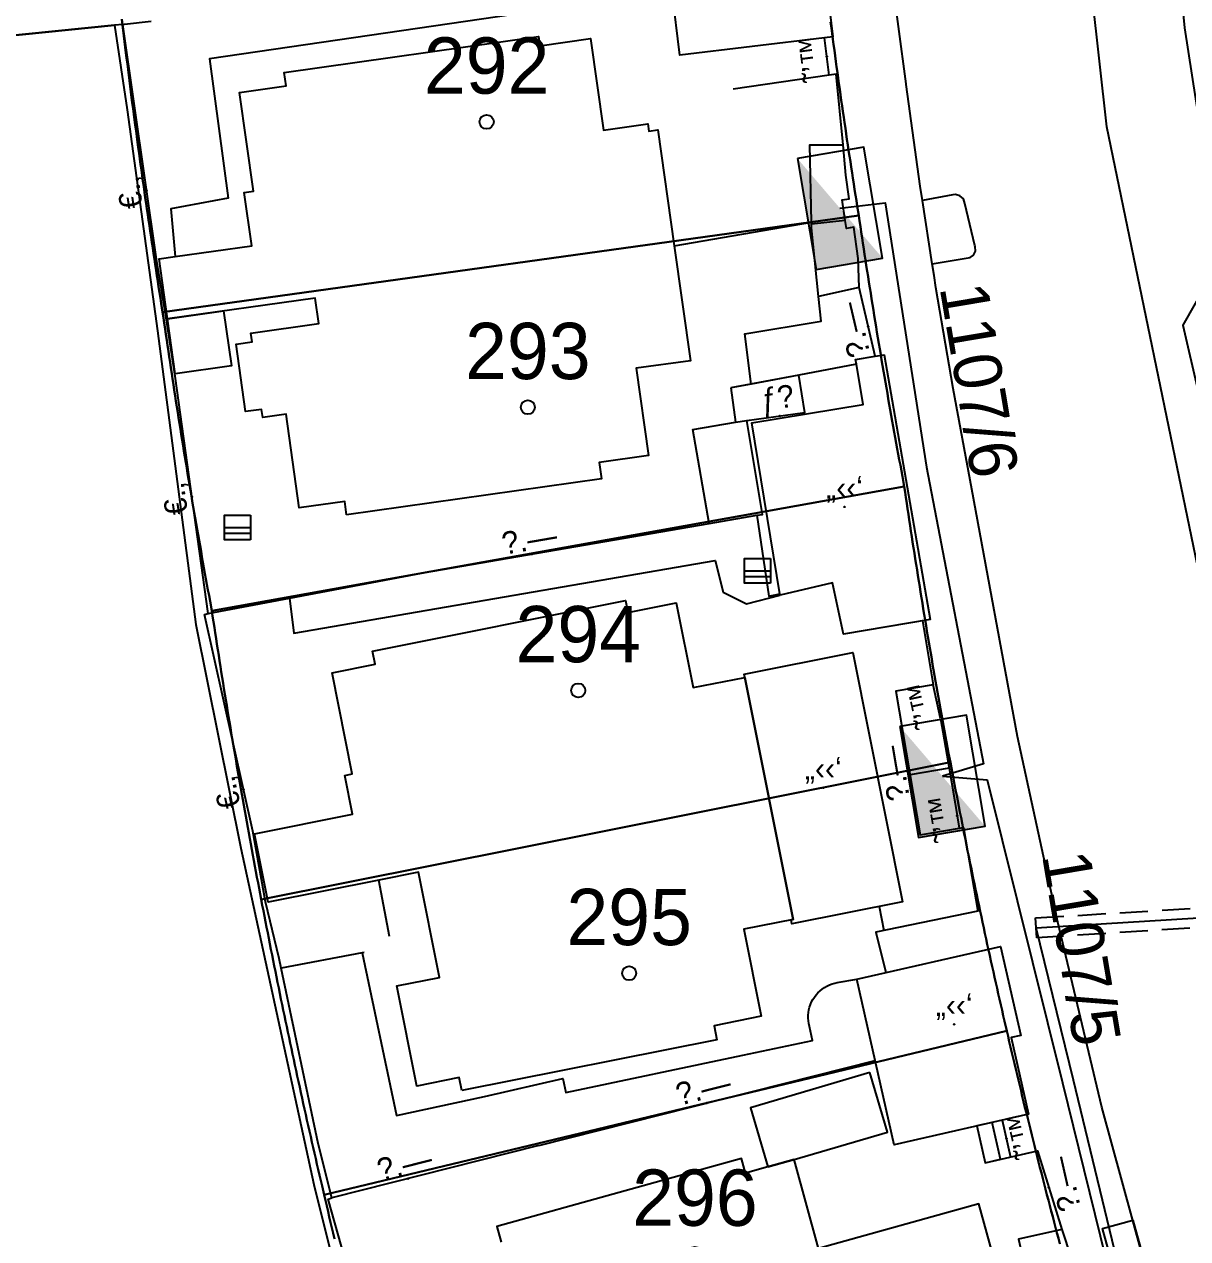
# Model space of a CAD drawing. Header units: metres. Extents: x 218299 to 220222, y 572714 to 574340.
# Drawn here: x 218740.65 to 218782.01, y 573341.32 to 573384.46 of the extents above; entities that cross this region are included whole.
import ezdxf
from ezdxf.enums import TextEntityAlignment as Align

# ---------------------------------------------------------------- set-up
doc = ezdxf.new("R2010")
doc.units = ezdxf.units.M
doc.header["$MEASUREMENT"] = 0
doc.linetypes.add('DASH15', pattern=[1.5, 1, -0.5])
for name, color, linetype in [('1602', 44, 'Continuous'), ('1603', 44, 'Continuous'), ('6151', 102, 'CABLEUNDEXIST03'), ('6261', 7, 'Continuous'), ('6701', 7, 'DASH15'), ('A_POINTS', 2, 'Continuous'), ('M2200', 253, 'Continuous'), ('M2207', 253, 'Continuous'), ('M2401', 7, 'Continuous'), ('M2404', 7, 'Continuous'), ('M2407', 253, 'Continuous'), ('M2408', 253, 'Continuous'), ('M2412', 253, 'Continuous'), ('M2420', 253, 'Continuous'), ('M2601', 253, 'Continuous'), ('M2602', 253, 'Continuous'), ('M2605', 253, 'Continuous'), ('M2612', 253, 'Continuous'), ('M2805', 253, 'Continuous'), ('M5203', 253, 'Continuous'), ('M5250', 253, 'Continuous')]:
    doc.layers.add(name, color=color, linetype=linetype)
doc.styles.add('HEBTXT', font='HEBTXT')
doc.styles.add('MAVAT_HEBTXT', font='HEBTXT')
doc.linetypes.add('CABLEUNDEXIST03', pattern='A,3.5,[222,elecad.shx,S=0.01,R=0,X=0,Y=0],1.5', length=5)

# ---------------------------------------------------------------- blocks, each defined once
blk = doc.blocks.new('6261')
blk.add_lwpolyline([(-2, -1.2), (2, -1.2), (2, 1.2), (-2, 1.2)], close=True)
at = {"color": 0}
blk.add_solid([(2, 1.2), (-2, -1.2), (2, -1.2)], dxfattribs=at)
at = {"color": 0, "style": 'HEBTXT'}
blk.add_attdef('PIL_NAME', (2.689, 2.418), '', height=1.7, dxfattribs=at)
at = {"style": 'HEBTXT'}
blk.add_attdef('CAMUT_MONIM', (2.489, 0.218), '', height=1.7, dxfattribs=at)
at = {"color": 0, "style": 'HEBTXT', "flags": 1}
for tag, p in [('TYPE', (2.585, -1.773)), ('MAP_TYPE', (2.689, -3.782))]:
    blk.add_attdef(tag, p, '', height=1.7, dxfattribs=at)
blk = doc.blocks.new('1603')
at = {"layer": 'A_POINTS'}
blk.add_circle((0, 0), 0.25, dxfattribs=at)
at = {"color": 0, "style": 'HEBTXT'}
blk.add_attdef('PARCEL_NUM', text='', height=2, dxfattribs=at).set_placement((0, 1), align=Align.CENTER)
at = {"color": 0, "style": 'HEBTXT', "flags": 1}
blk.add_attdef('LOT_NUM', text='', height=2, dxfattribs=at).set_placement((0, -2.5), align=Align.CENTER)
blk = doc.blocks.new('M2602')
blk.add_circle((0, 0), 0.025)
at = {"style": 'MAVAT_HEBTXT'}
blk.add_attdef('NAME', text='', height=0.8, dxfattribs=at).set_placement((0, 1.592), align=Align.MIDDLE)
blk = doc.blocks.new('M2605')
blk.add_circle((0, 0), 0.025)
at = {"style": 'MAVAT_HEBTXT'}
blk.add_attdef('NAME', text='', height=0.8, dxfattribs=at).set_placement((0, 1.592), align=Align.MIDDLE)
blk = doc.blocks.new('M2612')
blk.add_circle((0, 0), 0.025)
at = {"style": 'MAVAT_HEBTXT'}
blk.add_attdef('NAME', text='', height=0.8, dxfattribs=at).set_placement((0, 1.592), align=Align.MIDDLE)
blk = doc.blocks.new('M2207')
blk.add_circle((0, 0), 0.025)
at = {"style": 'MAVAT_HEBTXT'}
blk.add_attdef('NAME', text='', height=0.8, dxfattribs=at).set_placement((0, 1.592), align=Align.MIDDLE)
blk = doc.blocks.new('M2412')
blk.add_circle((0, 0), 0.025)
at = {"style": 'MAVAT_HEBTXT'}
blk.add_attdef('NAME', text='', height=0.8, dxfattribs=at).set_placement((0, 1.592), align=Align.MIDDLE)
blk = doc.blocks.new('M5203')
for points in [[(1.54, -1.47), (-1.54, -1.47), (-1.54, 1.47), (1.54, 1.47)], [(1.54, 1.47), (1.54, -1.47)], [(-1.54, 0), (1.54, 0)], [(-1.54, -0.66), (1.54, -0.66)]]:
    blk.add_lwpolyline(points)
at = {"style": 'MAVAT_HEBTXT', "flags": 1}
for tag, p in [('MARK', (0, 3.2)), ('HEIGHT', (0, -3.3)), ('NAME', (0, -5.87))]:
    blk.add_attdef(tag, text='', height=0.8, dxfattribs=at).set_placement(p, align=Align.MIDDLE)
blk = doc.blocks.new('111')
at = {"layer": 'M2200'}
for points in [[(218752.11, 573367.035, 573.57), (218752.044, 573367.508, 573.57), (218750.429, 573367.281, 570.99), (218749.96, 573370.613, 571.02), (218749.128, 573370.495, 570.99), (218749.087, 573370.78, 570.99), (218748.522, 573370.7, 570.6), (218748.184, 573373.096, 570.585), (218748.75, 573373.176, 570.99), (218748.706, 573373.489, 570.99), (218751.12, 573373.829, 573.66), (218750.993, 573374.734, 573.57), (218745.747, 573373.995, 570.99), (218745.747, 573373.995, 570.99), (218745.448, 573376.124, 570.39), (218746.02, 573376.205, 570.374), (218748.739, 573376.588, 570.3), (218748.472, 573378.485, 570.3), (218748.799, 573378.531, 571.215), (218748.305, 573382.039, 571.215), (218749.957, 573382.272, 573.555), (218749.89, 573382.752, 573.555), (218758.933, 573384.026, 573.6), (218758.979, 573383.696, 573.6), (218760.782, 573383.95, 571.155), (218761.24, 573380.701, 571.605), (218762.813, 573380.922, 570.615), (218762.849, 573380.668, 570.615), (218763.173, 573380.714, 570.555), (218763.755, 573376.584, 570.54), (218764.329, 573372.51, 570.525), (218762.405, 573372.239, 571.095), (218762.841, 573369.144, 571.095), (218761.085, 573368.897, 573.585), (218761.168, 573368.31, 573.585)], [(218756.209, 573346.58, 572.31), (218756.117, 573347.043, 572.31), (218754.608, 573346.742, 569.73), (218753.898, 573350.301, 569.73), (218755.413, 573350.603, 572.22), (218754.668, 573354.341, 572.25), (218753.254, 573354.058, 571.568), (218749.319, 573353.273, 569.67), (218749.319, 573353.273, 569.67), (218749.319, 573353.273, 569.67), (218748.835, 573355.704, 569.04), (218752.322, 573356.399, 569.01), (218752.047, 573357.778, 569.01), (218752.31, 573357.83, 569.94), (218751.594, 573361.422, 569.94), (218753.128, 573361.728, 572.265), (218753.035, 573362.196, 572.265), (218762.02, 573363.989, 572.34), (218762.105, 573363.561, 572.34), (218763.829, 573363.905, 569.67), (218764.43, 573360.895, 570.57), (218766.265, 573361.261, 569.31), (218767.98, 573352.663, 569.31), (218767.98, 573352.663, 569.31), (218766.229, 573352.314, 569.94), (218766.847, 573349.219, 569.88), (218765.171, 573348.885, 572.22), (218765.27, 573348.388, 572.22)]]:
    blk.add_polyline3d(points, close=True, dxfattribs=at)
blk.add_polyline3d([(218768.887, 573340.976, 569.525), (218768.013, 573344.128, 568.408), (218768.013, 573344.128, 568.408), (218768.013, 573344.128, 568.408), (218767.082, 573343.87, 569.906), (218766.288, 573343.649, 571.183), (218766.145, 573344.163, 571.183), (218757.453, 573341.752, 571.108), (218757.607, 573341.197, 571.033)], dxfattribs=at)
at = {"layer": 'M2207'}
for points in [[(218769.394, 573384.01, 569.58), (218769.093, 573383.974, 569.6), (218763.955, 573383.357, 569.94), (218763.685, 573385.598, 569.899), (218763.556, 573386.678, 569.88), (218763.556, 573386.678, 569.88), (218768.372, 573387.256, 569.482), (218768.995, 573387.331, 569.43), (218768.995, 573387.331, 569.43), (218768.995, 573387.331, 569.43)], [(218745.747, 573373.995, 570.09), (218747.739, 573374.276, 570.06), (218748.014, 573372.322, 570.03), (218746.023, 573372.041, 570.06), (218745.747, 573373.995, 570.09)], [(218767.517, 573364.183, 569.265), (218767.509, 573364.23, 569.265), (218766.509, 573370.302, 569.265), (218770.466, 573370.954, 568.77), (218770.231, 573372.383, 568.77), (218770.202, 573372.554, 568.77), (218770.895, 573372.669, 568.729), (218771.212, 573372.721, 568.71), (218772.851, 573363.319, 568.65), (218769.776, 573362.798, 568.995), (218769.383, 573364.622, 569.05), (218767.517, 573364.183, 569.265)], [(218767.98, 573352.663, 569.295), (218766.241, 573361.379, 569.295), (218770.099, 573362.149, 569.13), (218771.866, 573353.29, 569.13), (218767.935, 573352.505, 569.235), (218767.906, 573352.649, 569.235)], [(218770.241, 573350.543, 568.258), (218775.357, 573351.7, 567.508), (218776.072, 573348.538, 567.583), (218775.732, 573348.461, 567.658), (218776.347, 573345.739, 567.433), (218771.571, 573344.659, 567.433)], [(218770.706, 573347.224, 567.433), (218766.462, 573345.972, 567.508), (218767.082, 573343.87, 567.433), (218768.013, 573344.128, 567.433), (218771.331, 573345.107, 567.433)], [(218768.46, 573340.606, 568.633), (218770.571, 573332.996, 568.633), (218771.075, 573333.136, 568.558), (218771.186, 573332.736, 568.558), (218772.969, 573333.231, 567.808), (218771.73, 573337.695, 568.033), (218775.625, 573338.776, 567.733), (218774.577, 573342.555, 567.808), (218768.887, 573340.976, 568.633), (218768.952, 573340.742, 568.633)]]:
    blk.add_polyline3d(points, close=True, dxfattribs=at)
at = {"layer": 'M2401'}
for points in [[(218781.5, 573336.686, 564.453), (218778.954, 573345.994, 564.753), (218777.39, 573352.561, 565.053), (218775.955, 573359.162, 565.503), (218774.337, 573367.949, 565.803), (218773.667, 573371.522, 566.094), (218773.055, 573375.109, 566.331), (218772.99, 573375.53, 566.352), (218772.925, 573375.951, 566.374), (218774.268, 573376.171, 566.494), (218774.395, 573376.263, 566.494), (218774.461, 573376.405, 566.494), (218774.45, 573376.561, 566.494), (218774.435, 573376.599, 566.494), (218774.088, 573378.098, 566.494), (218774.032, 573378.255, 566.494), (218773.91, 573378.368, 566.494), (218773.749, 573378.412, 566.494), (218773.663, 573378.404, 566.494), (218772.579, 573378.198, 566.488)], [(218781.518, 573422.9, 568.472), (218780.819, 573422.264, 568.458), (218780.669, 573422.103, 568.456), (218780.447, 573421.864, 568.453), (218780.175, 573421.571, 568.448), (218779.712, 573420.99, 568.443), (218779.167, 573420.034, 568.389), (218778.693, 573419.04, 568.333), (218778.292, 573418.015, 568.273), (218778.231, 573417.837, 568.263), (218778.046, 573413.634, 568.083), (218779.578, 573412.184, 568.023), (218780.036, 573403.498, 567.483), (218781.399, 573389.44, 566.763), (218781.886, 573384.33, 566.523), (218782.673, 573379.292, 566.343)], [(218783.095, 573375.999, 566.193), (218781.83, 573373.777, 565.968), (218782.371, 573371.415, 565.893)], [(218772.579, 573378.198, 566.488), (218772.579, 573378.198, 566.488), (218772.5, 573378.708, 566.514), (218772.003, 573382.318, 566.642), (218772, 573382.343, 566.643), (218771.455, 573386.435, 566.858)]]:
    blk.add_polyline3d(points, dxfattribs=at)
at = {"layer": 'M2404'}
for points in [[(218781.5, 573336.686, 564.453), (218778.954, 573345.994, 564.753), (218777.39, 573352.561, 565.053), (218775.955, 573359.162, 565.503), (218774.337, 573367.949, 565.803), (218773.667, 573371.522, 566.094), (218773.055, 573375.109, 566.331), (218772.99, 573375.53, 566.352), (218772.925, 573375.951, 566.374), (218774.268, 573376.171, 566.494), (218774.395, 573376.263, 566.494), (218774.461, 573376.405, 566.494), (218774.45, 573376.561, 566.494), (218774.435, 573376.599, 566.494), (218774.088, 573378.098, 566.494), (218774.032, 573378.255, 566.494), (218773.91, 573378.368, 566.494), (218773.749, 573378.412, 566.494), (218773.663, 573378.404, 566.494), (218772.579, 573378.198, 566.488)], [(218781.518, 573422.9, 568.472), (218780.819, 573422.264, 568.458), (218780.669, 573422.103, 568.456), (218780.447, 573421.864, 568.453), (218780.175, 573421.571, 568.448), (218779.712, 573420.99, 568.443), (218779.167, 573420.034, 568.389), (218778.693, 573419.04, 568.333), (218778.292, 573418.015, 568.273), (218778.231, 573417.837, 568.263), (218778.046, 573413.634, 568.083), (218779.578, 573412.184, 568.023), (218780.036, 573403.498, 567.483), (218781.399, 573389.44, 566.763), (218781.886, 573384.33, 566.523), (218782.673, 573379.292, 566.343)], [(218783.095, 573375.999, 566.193), (218781.83, 573373.777, 565.968), (218782.371, 573371.415, 565.893)], [(218772.579, 573378.198, 566.488), (218772.579, 573378.198, 566.488), (218772.5, 573378.708, 566.514), (218772.003, 573382.318, 566.642), (218772, 573382.343, 566.643), (218771.455, 573386.435, 566.858)]]:
    blk.add_polyline3d(points, dxfattribs=at)
at = {"layer": 'M2407'}
for points in [[(218763.685, 573385.598, 567.832), (218759.749, 573385.05, 567.862), (218747.238, 573383.231, 567.952), (218747.898, 573378.281, 567.922), (218745.859, 573377.908, 567.892), (218746.02, 573376.205, 567.892)], [(218744.157, 573384.456, 568.683), (218743.862, 573384.427, 568.686), (218740.696, 573384.11, 568.713), (218738.24, 573383.858, 568.695), (218732.482, 573383.268, 568.653), (218728.179, 573382.846, 568.503), (218725.208, 573382.67, 568.203), (218721.455, 573382.409, 567.85)], [(218766.491, 573371.679, 567.982), (218766.26, 573373.467, 567.982), (218768.976, 573373.917, 567.952), (218768.887, 573374.795, 567.952)], [(218764.998, 573366.724, 567.793), (218764.422, 573370.061, 567.793), (218765.935, 573370.322, 567.8), (218766.339, 573370.379, 567.802)], [(218750.083, 573364.075, 566.632), (218750.23, 573362.826, 566.602), (218765.212, 573365.415, 566.512), (218765.498, 573364.289, 566.482), (218766.326, 573363.871, 566.452), (218767.517, 573364.183, 566.452)], [(218773.224, 573359.794, 566.797), (218773.522, 573358.033, 566.797)], [(218773.522, 573358.033, 566.797), (218772.138, 573357.799, 566.797)], [(218771.037, 573353.124, 566.588), (218771.207, 573352.271, 566.655)], [(218752.667, 573351.479, 566.677), (218753.878, 573345.696, 566.587), (218757.011, 573346.368, 566.587), (218759.797, 573347.015, 566.587), (218759.903, 573346.512, 566.587), (218766.198, 573347.843, 566.497)], [(218766.198, 573347.843, 566.497), (218768.669, 573348.365, 566.647), (218768.564, 573348.862, 566.647), (218768.54, 573348.959, 566.647), (218768.525, 573349.057, 566.647), (218768.517, 573349.156, 566.647), (218768.518, 573349.255, 566.647), (218768.526, 573349.354, 566.647), (218768.542, 573349.452, 566.647), (218768.567, 573349.548, 566.647), (218768.599, 573349.642, 566.647), (218768.638, 573349.733, 566.647), (218768.684, 573349.821, 566.647), (218768.738, 573349.904, 566.647), (218768.798, 573349.983, 566.647), (218768.864, 573350.057, 566.647), (218768.936, 573350.126, 566.647), (218769.013, 573350.188, 566.647), (218769.095, 573350.244, 566.647), (218769.181, 573350.293, 566.647), (218769.271, 573350.335, 566.647), (218769.364, 573350.37, 566.647), (218769.46, 573350.397, 566.647), (218769.552, 573350.415, 566.647), (218770.241, 573350.543, 566.647)]]:
    blk.add_polyline3d(points, dxfattribs=at)
at = {"layer": 'M2408'}
for points in [[(218769.851, 573379.097, 566.58), (218769.763, 573380.181, 566.58)], [(218772.925, 573375.951, 566.374), (218772.579, 573378.198, 566.488)], [(218770.324, 573375.106, 566.28), (218770.295, 573376.136, 566.28)], [(218777.534, 573341.648, 564.835), (218777.868, 573340.634, 564.835)]]:
    blk.add_polyline3d(points, dxfattribs=at)
at = {"layer": 'M2412'}
for points in [[(218765.762, 573371.542, 567.802), (218765.934, 573370.322, 567.802), (218766.339, 573370.379, 567.517), (218768.4, 573370.669, 566.062), (218768.18, 573371.997, 566.062)], [(218774.512, 573345.324, 565.285), (218774.808, 573344.017, 565.285), (218775.349, 573344.139, 564.835), (218775.054, 573345.447, 564.835), (218774.512, 573345.324, 565.285)]]:
    blk.add_polyline3d(points, close=True, dxfattribs=at)
at = {"layer": 'M2420', "linetype": 'Continuous', "lineweight": -3}
blk.add_lwpolyline([(218783.174, 573361.274), (218779.13, 573380.822), (218778.092, 573390.164), (218778.092, 573404.005), (218778.789, 573430.643)], dxfattribs=at)
at = {"layer": 'M2601'}
for points in [[(218763.755, 573376.584, 569.422), (218768.634, 573377.425, 569.422)], [(218766.693, 573367.016, 568.792), (218767.122, 573364.144, 568.732), (218767.509, 573364.23, 568.732)]]:
    blk.add_polyline3d(points, dxfattribs=at)
at = {"layer": 'M2602'}
for points in [[(218746.013, 573371.959, 570.082), (218745.697, 573374.036, 571.042), (218745.356, 573376.117, 570.382), (218744.157, 573384.456, 570.562), (218744.157, 573384.456, 570.562), (218744.218, 573384.463, 570.557), (218745.166, 573384.57, 570.472), (218745.166, 573384.57, 570.472)], [(218770.295, 573376.136, 567.772), (218770.295, 573376.136, 567.772), (218770.133, 573377.248, 567.742), (218769.873, 573377.21, 567.742), (218769.832, 573377.487, 567.742), (218769.725, 573378.224, 567.742), (218769.974, 573378.26, 567.742), (218769.851, 573379.097, 567.712), (218769.851, 573379.097, 567.712)], [(218769.832, 573377.487, 567.727), (218768.635, 573377.36, 567.727)], [(218747.054, 573363.493, 569.632), (218747.194, 573363.531, 569.632), (218747.194, 573363.531, 569.632), (218746.013, 573371.959, 569.752), (218746.013, 573371.959, 569.752)], [(218749.708, 573351.277, 569.047), (218749.228, 573353.286, 569.707), (218748.783, 573355.791, 568.912), (218747.054, 573363.493, 568.912), (218747.054, 573363.493, 568.912)], [(218773.224, 573359.794, 566.797), (218773.522, 573358.033, 566.797)], [(218773.522, 573358.033, 566.797), (218772.138, 573357.799, 566.797)], [(218773.522, 573358.033, 566.797), (218773.735, 573356.781, 566.797)], [(218753.639, 573352.052, 568.522), (218753.254, 573354.058, 568.522)], [(218751.102, 573344.705, 568.627), (218749.782, 573350.927, 568.741), (218749.708, 573351.277, 568.747), (218749.708, 573351.277, 568.747)], [(218752.731, 573351.491, 566.812), (218752.667, 573351.479, 566.812), (218749.782, 573350.927, 566.812)]]:
    blk.add_polyline3d(points, dxfattribs=at)
at = {"layer": 'M2605'}
for points in [[(218770.895, 573372.669, 567.862), (218770.324, 573375.106, 567.862), (218770.324, 573375.106, 567.862), (218768.887, 573374.795, 567.862), (218768.887, 573374.795, 567.862), (218768.638, 573377.223, 567.922), (218768.635, 573377.36, 567.925), (218768.634, 573377.425, 567.927), (218768.577, 573380.179, 567.982), (218769.763, 573380.181, 567.982), (218769.763, 573380.181, 567.982), (218769.508, 573382.689, 567.982), (218769.262, 573382.653, 567.978), (218765.846, 573382.152, 567.922)], [(218770.231, 573372.383, 567.862), (218768.18, 573371.997, 567.862), (218766.491, 573371.679, 567.862), (218765.762, 573371.542, 567.862), (218765.762, 573371.542, 567.862)], [(218747.194, 573363.531, 567.742), (218750.083, 573364.075, 567.742), (218754.837, 573364.97, 567.742), (218764.998, 573366.724, 567.793), (218766.693, 573367.016, 567.801), (218766.894, 573367.051, 567.802), (218766.339, 573370.379, 567.802)], [(218772.574, 573363.272, 566.655), (218772.961, 573360.989, 566.655), (218771.635, 573360.765, 566.655), (218772.5, 573355.666, 566.655), (218774.037, 573355.927, 566.655), (218774.541, 573352.957, 566.655), (218770.924, 573352.212, 566.655), (218771.271, 573350.776, 566.655)], [(218758.942, 573344.628, 566.497), (218770.894, 573347.651, 566.497)], [(218774.512, 573345.324, 565.285), (218774.808, 573344.017, 565.285), (218776.663, 573344.437, 565.285), (218777.534, 573341.648, 565.435), (218775.996, 573341.3, 565.435), (218777.124, 573336.312, 565.435), (218778.887, 573336.71, 565.435), (218779.548, 573333.786, 565.435), (218776.236, 573333.036, 565.435), (218776.564, 573331.585, 565.435)], [(218758.942, 573344.628, 566.497), (218751.589, 573342.767, 566.527), (218751.589, 573342.767, 566.527), (218751.102, 573344.705, 566.527), (218751.102, 573344.705, 566.527)], [(218752.776, 573338.055, 566.019), (218751.455, 573342.725, 566.077), (218751.589, 573342.767, 566.077)]]:
    blk.add_polyline3d(points, dxfattribs=at)
at = {"layer": 'M2612'}
for points in [[(218769.262, 573382.653, 569.325), (218769.093, 573383.974, 569.325)], [(218773.224, 573359.794, 567.097), (218772.961, 573360.989, 567.097)], [(218773.735, 573356.781, 566.797), (218773.884, 573355.901, 566.797)], [(218775.414, 573345.528, 566.26), (218775.71, 573344.221, 566.26)]]:
    blk.add_polyline3d(points, dxfattribs=at)
at = {"layer": 'M2805'}
blk.add_polyline3d([(218732.852, 573338.422, 566.068), (218734.568, 573346.231, 566.548), (218736.381, 573353.133, 566.968), (218736.525, 573354.01, 567.013), (218736.621, 573355.788, 567.075), (218736.518, 573359.377, 567.153), (218736.584, 573361.152, 567.208), (218736.971, 573363.438, 567.306), (218737.62, 573366.48, 567.468), (218737.793, 573368.011, 567.568), (218737.705, 573369.719, 567.72), (218737.42, 573372, 567.955), (218737.411, 573373.142, 568.048), (218737.837, 573378.867, 568.408), (218738.24, 573383.858, 568.695), (218743.862, 573384.427, 568.686), (218744.317, 573381.426, 568.386), (218745.39, 573373.575, 567.966), (218746.75, 573363.143, 567.246), (218748.356, 573355.19, 566.946), (218750.945, 573343.249, 566.226), (218753.318, 573333.72, 565.986)], dxfattribs=at)
at = {"layer": 'M5250'}
blk.add_polyline3d([(218780.054, 573341.974, 564.623), (218780.381, 573340.779, 564.585), (218779.306, 573340.485, 564.585), (218778.979, 573341.681, 564.623), (218780.054, 573341.974, 564.623)], dxfattribs=at)
at = {"layer": 'M2207'}
ref = blk.add_blockref('M2207', (218769.809, 573367.313), dxfattribs=dict(at, xscale=0.5, yscale=0.5, zscale=0.5))
ref.add_attrib('NAME', '„‹‹‘', dxfattribs={"layer": '0', "height": 0.8, "style": 'MAVAT_HEBTXT'}).set_placement((218769.809, 573367.938), align=Align.MIDDLE)
ref = blk.add_blockref('M2207', (218769.053, 573357.333), dxfattribs=dict(at, xscale=0.5, yscale=0.5, zscale=0.5))
ref.add_attrib('NAME', '„‹‹‘', dxfattribs={"layer": '0', "height": 0.8, "style": 'MAVAT_HEBTXT'}).set_placement((218769.053, 573357.958), align=Align.MIDDLE)
ref = blk.add_blockref('M2207', (218773.707, 573348.935), dxfattribs=dict(at, xscale=0.5, yscale=0.5, zscale=0.5))
ref.add_attrib('NAME', '„‹‹‘', dxfattribs={"layer": '0', "height": 0.8, "style": 'MAVAT_HEBTXT'}).set_placement((218773.707, 573349.56), align=Align.MIDDLE)
at = {"layer": 'M2412'}
ref = blk.add_blockref('M2412', (218767.51, 573370.544), dxfattribs=dict(at, xscale=0.5, yscale=0.5, zscale=0.5))
ref.add_attrib('NAME', 'ƒ\x8e', dxfattribs={"layer": '0', "height": 0.8, "rotation": 8.0164, "style": 'MAVAT_HEBTXT'}).set_placement((218767.433, 573371.089), align=Align.MIDDLE)
at = {"layer": 'M2602'}
ref = blk.add_blockref('M2602', (218745.006, 573378.555), dxfattribs=dict(at, xscale=0.5, yscale=0.5, zscale=0.5))
ref.add_attrib('NAME', '€.‚', dxfattribs={"layer": '0', "height": 0.8, "rotation": 98.1836, "style": 'MAVAT_HEBTXT'}).set_placement((218744.461, 573378.476), align=Align.MIDDLE)
ref = blk.add_blockref('M2602', (218746.614, 573367.673), dxfattribs=dict(at, xscale=0.5, yscale=0.5, zscale=0.5))
ref.add_attrib('NAME', '€.‚', dxfattribs={"layer": '0', "height": 0.8, "rotation": 97.9764, "style": 'MAVAT_HEBTXT'}).set_placement((218746.069, 573367.597), align=Align.MIDDLE)
ref = blk.add_blockref('M2602', (218748.448, 573357.284), dxfattribs=dict(at, xscale=0.5, yscale=0.5, zscale=0.5))
ref.add_attrib('NAME', '€.‚', dxfattribs={"layer": '0', "height": 0.8, "rotation": 102.6535, "style": 'MAVAT_HEBTXT'}).set_placement((218747.911, 573357.163), align=Align.MIDDLE)
at = {"layer": 'M2605'}
ref = blk.add_blockref('M2605', (218770.649, 573373.72), dxfattribs=dict(at, xscale=0.5, yscale=0.5, zscale=0.5))
ref.add_attrib('NAME', '\x9a.—', dxfattribs={"layer": '0', "height": 0.8, "rotation": 103.1946, "style": 'MAVAT_HEBTXT'}).set_placement((218770.113, 573373.595), align=Align.MIDDLE)
ref = blk.add_blockref('M2605', (218758.696, 573365.636), dxfattribs=dict(at, xscale=0.5, yscale=0.5, zscale=0.5))
ref.add_attrib('NAME', '\x9a.—', dxfattribs={"layer": '0', "height": 0.8, "rotation": 9.7917, "style": 'MAVAT_HEBTXT'}).set_placement((218758.603, 573366.178), align=Align.MIDDLE)
ref = blk.add_blockref('M2605', (218772.115, 573357.935), dxfattribs=dict(at, xscale=0.5, yscale=0.5, zscale=0.5))
ref.add_attrib('NAME', '\x9a.—', dxfattribs={"layer": '0', "height": 0.8, "rotation": 99.6275, "style": 'MAVAT_HEBTXT'}).set_placement((218771.573, 573357.843), align=Align.MIDDLE)
ref = blk.add_blockref('M2605', (218764.918, 573346.14), dxfattribs=dict(at, xscale=0.5, yscale=0.5, zscale=0.5))
ref.add_attrib('NAME', '\x9a.—', dxfattribs={"layer": '0', "height": 0.8, "rotation": 14.1979, "style": 'MAVAT_HEBTXT'}).set_placement((218764.783, 573346.673), align=Align.MIDDLE)
ref = blk.add_blockref('M2605', (218754.297, 573343.452), dxfattribs=dict(at, xscale=0.5, yscale=0.5, zscale=0.5))
ref.add_attrib('NAME', '\x9a.—', dxfattribs={"layer": '0', "height": 0.8, "rotation": 14.1979, "style": 'MAVAT_HEBTXT'}).set_placement((218754.163, 573343.986), align=Align.MIDDLE)
ref = blk.add_blockref('M2605', (218777.071, 573343.131), dxfattribs=dict(at, xscale=0.5, yscale=0.5, zscale=0.5))
ref.add_attrib('NAME', '\x9a.—', dxfattribs={"layer": '0', "height": 0.8, "rotation": 102.7415, "style": 'MAVAT_HEBTXT'}).set_placement((218777.608, 573343.252), align=Align.MIDDLE)
at = {"layer": 'M2612'}
ref = blk.add_blockref('M2612', (218769.178, 573383.313), dxfattribs=dict(at, xscale=0.5, yscale=0.5, zscale=0.5))
ref.add_attrib('NAME', '˜’™', dxfattribs={"layer": '0', "height": 0.8, "rotation": 97.2877, "style": 'MAVAT_HEBTXT'}).set_placement((218768.632, 573383.244), align=Align.MIDDLE)
ref = blk.add_blockref('M2612', (218773.092, 573360.392), dxfattribs=dict(at, xscale=0.5, yscale=0.5, zscale=0.5))
ref.add_attrib('NAME', '˜’™', dxfattribs={"layer": '0', "height": 0.8, "rotation": 102.4059, "style": 'MAVAT_HEBTXT'}).set_placement((218772.555, 573360.274), align=Align.MIDDLE)
ref = blk.add_blockref('M2612', (218773.809, 573356.341), dxfattribs=dict(at, xscale=0.5, yscale=0.5, zscale=0.5))
ref.add_attrib('NAME', '˜’™', dxfattribs={"layer": '0', "height": 0.8, "rotation": 99.6275, "style": 'MAVAT_HEBTXT'}).set_placement((218773.267, 573356.249), align=Align.MIDDLE)
ref = blk.add_blockref('M2612', (218775.562, 573344.875), dxfattribs=dict(at, xscale=0.5, yscale=0.5, zscale=0.5))
ref.add_attrib('NAME', '˜’™', dxfattribs={"layer": '0', "height": 0.8, "rotation": 102.7415, "style": 'MAVAT_HEBTXT'}).set_placement((218776.098, 573344.996), align=Align.MIDDLE)
at = {"layer": 'M5203', "xscale": 0.3, "yscale": 0.3, "zscale": 0.3}
for p in [(218748.231, 573366.581, 567.933), (218766.718, 573365.042, 566.523)]:
    blk.add_blockref('M5203', p, dxfattribs=at)

msp = doc.modelspace()

# ---------------------------------------------------------------- linework, layer by layer
at = {"layer": '1602'}
for points in [[(218769.3139, 573384.5309), (218769.3399, 573384.3326), (218769.3661, 573384.1343), (218769.3924, 573383.9361), (218769.4189, 573383.7378), (218769.4456, 573383.5396), (218769.4725, 573383.3414), (218769.4995, 573383.1433), (218769.5267, 573382.9451), (218769.5541, 573382.747), (218769.5816, 573382.5489), (218769.6093, 573382.3508), (218769.6372, 573382.1528), (218769.6652, 573381.9548), (218769.6934, 573381.7568), (218769.7218, 573381.5588), (218769.7503, 573381.3608), (218769.779, 573381.1629), (218769.8079, 573380.965), (218769.8369, 573380.7671), (218769.8661, 573380.5693), (218769.8955, 573380.3714), (218769.9251, 573380.1736), (218769.9548, 573379.9759), (218769.9847, 573379.7781), (218770.0147, 573379.5804), (218770.045, 573379.3827), (218770.0754, 573379.185), (218770.1059, 573378.9873), (218770.1366, 573378.7897), (218770.1675, 573378.5921), (218770.1986, 573378.3945), (218770.2298, 573378.197), (218770.2612, 573377.9995), (218770.314, 573377.67), (218745.572, 573374.233), (218745.5234, 573374.5381), (218745.4922, 573374.7357), (218745.4611, 573374.9332), (218745.4302, 573375.1308), (218745.3994, 573375.3284), (218745.3687, 573375.5261), (218745.3382, 573375.7237), (218745.3079, 573375.9214), (218745.2777, 573376.1191), (218745.2477, 573376.3169), (218745.2178, 573376.5146), (218745.1881, 573376.7124), (218745.1585, 573376.9102), (218745.1291, 573377.108), (218745.0998, 573377.3059), (218745.0707, 573377.5037), (218745.0417, 573377.7016), (218745.0129, 573377.8995), (218744.9843, 573378.0975), (218744.9558, 573378.2954), (218744.9274, 573378.4934), (218744.8992, 573378.6914), (218744.8712, 573378.8894), (218744.8433, 573379.0875), (218744.8155, 573379.2856), (218744.7879, 573379.4836), (218744.7605, 573379.6818), (218744.7332, 573379.8799), (218744.706, 573380.078), (218744.6791, 573380.2762), (218744.6522, 573380.4744), (218744.6255, 573380.6726), (218744.599, 573380.8708), (218744.5726, 573381.0691), (218744.5464, 573381.2674), (218744.5204, 573381.4657), (218744.4944, 573381.664), (218744.4687, 573381.8623), (218744.4431, 573382.0607), (218744.4176, 573382.259), (218744.3923, 573382.4574), (218744.3671, 573382.6558), (218744.3421, 573382.8543), (218744.3173, 573383.0527), (218744.2926, 573383.2512), (218744.2681, 573383.4497), (218744.2437, 573383.6482), (218744.2194, 573383.8467), (218744.1953, 573384.0453), (218744.1714, 573384.2438), (218744.1476, 573384.4424), (218744.124, 573384.641)], [(218744.124, 573384.641), (218744.1476, 573384.4424), (218744.1714, 573384.2438), (218744.1953, 573384.0453), (218744.2194, 573383.8467), (218744.2437, 573383.6482), (218744.2681, 573383.4497), (218744.2926, 573383.2512), (218744.3173, 573383.0527), (218744.3421, 573382.8543), (218744.3671, 573382.6558), (218744.3923, 573382.4574), (218744.4176, 573382.259), (218744.4431, 573382.0607), (218744.4687, 573381.8623), (218744.4944, 573381.664), (218744.5204, 573381.4657), (218744.5464, 573381.2674), (218744.5726, 573381.0691), (218744.599, 573380.8708), (218744.6255, 573380.6726), (218744.6522, 573380.4744), (218744.6791, 573380.2762), (218744.706, 573380.078), (218744.7332, 573379.8799), (218744.7605, 573379.6818), (218744.7879, 573379.4836), (218744.8155, 573379.2856), (218744.8433, 573379.0875), (218744.8712, 573378.8894), (218744.8992, 573378.6914), (218744.9274, 573378.4934), (218744.9558, 573378.2954), (218744.9843, 573378.0975), (218745.0129, 573377.8995), (218745.0417, 573377.7016), (218745.0707, 573377.5037), (218745.0998, 573377.3059), (218745.1291, 573377.108), (218745.1585, 573376.9102), (218745.1881, 573376.7124), (218745.2178, 573376.5146), (218745.2477, 573376.3169), (218745.2777, 573376.1191), (218745.3079, 573375.9214), (218745.3382, 573375.7237), (218745.3687, 573375.5261), (218745.3994, 573375.3284), (218745.4302, 573375.1308), (218745.4611, 573374.9332), (218745.4922, 573374.7357), (218745.5234, 573374.5381), (218745.572, 573374.233), (218745.6005, 573374.035), (218745.6292, 573373.8371), (218745.658, 573373.6392), (218745.687, 573373.4413), (218745.7161, 573373.2434), (218745.7454, 573373.0456), (218745.7748, 573372.8478), (218745.8044, 573372.65), (218745.8341, 573372.4522), (218745.864, 573372.2544), (218745.894, 573372.0567), (218745.9242, 573371.859), (218745.9545, 573371.6613), (218745.985, 573371.4636), (218746.0157, 573371.266), (218746.0465, 573371.0684), (218746.0774, 573370.8708), (218746.1085, 573370.6732), (218746.1398, 573370.4757), (218746.1712, 573370.2782), (218746.2027, 573370.0807), (218746.2344, 573369.8832), (218746.2663, 573369.6858), (218746.2983, 573369.4883), (218746.3305, 573369.2909), (218746.3628, 573369.0936), (218746.3953, 573368.8962), (218746.4279, 573368.6989), (218746.4607, 573368.5016), (218746.4936, 573368.3043), (218746.5266, 573368.1071), (218746.5599, 573367.9099), (218746.5933, 573367.7127), (218746.6268, 573367.5155), (218746.6605, 573367.3184), (218746.6943, 573367.1212), (218746.7283, 573366.9241), (218746.7624, 573366.7271), (218746.7967, 573366.53), (218746.8311, 573366.333), (218746.8657, 573366.136), (218746.9005, 573365.9391), (218746.9354, 573365.7422), (218746.9704, 573365.5452), (218747.0056, 573365.3484), (218747.041, 573365.1515), (218747.0765, 573364.9547), (218747.1121, 573364.7579), (218747.1479, 573364.5611), (218747.1839, 573364.3644), (218747.22, 573364.1677), (218747.2562, 573363.971), (218747.32, 573363.627), (218747.3499, 573363.4292), (218747.3799, 573363.2315), (218747.4101, 573363.0338), (218747.4404, 573362.8361), (218747.4709, 573362.6385), (218747.5015, 573362.4408), (218747.5323, 573362.2432), (218747.5633, 573362.0456), (218747.5943, 573361.848), (218747.6256, 573361.6505), (218747.657, 573361.453), (218747.6885, 573361.2555), (218747.7202, 573361.058), (218747.7521, 573360.8606), (218747.7841, 573360.6631), (218747.8162, 573360.4657), (218747.8485, 573360.2684), (218747.881, 573360.071), (218747.9136, 573359.8737), (218747.9464, 573359.6764), (218747.9793, 573359.4791), (218748.0123, 573359.2819), (218748.0456, 573359.0846), (218748.0789, 573358.8874), (218748.1124, 573358.6903), (218748.1461, 573358.4931), (218748.1799, 573358.296), (218748.2139, 573358.0989), (218748.248, 573357.9018), (218748.2823, 573357.7048), (218748.3167, 573357.5078), (218748.3513, 573357.3108), (218748.3861, 573357.1138), (218748.4209, 573356.9169), (218748.456, 573356.72), (218748.4912, 573356.5231), (218748.5265, 573356.3263), (218748.562, 573356.1294), (218748.5976, 573355.9326), (218748.6334, 573355.7359), (218748.6694, 573355.5391), (218748.7055, 573355.3424), (218748.7417, 573355.1457), (218748.7781, 573354.9491), (218748.8147, 573354.7524), (218748.8514, 573354.5558), (218748.8882, 573354.3593), (218748.9252, 573354.1627), (218748.9624, 573353.9662), (218748.9997, 573353.7697), (218749.0371, 573353.5732), (218749.077, 573353.365), (218749.1147, 573353.1686), (218749.1526, 573352.9722), (218749.1906, 573352.7758), (218749.2287, 573352.5795), (218749.267, 573352.3832), (218749.3055, 573352.187), (218749.3441, 573351.9907), (218749.3828, 573351.7945), (218749.4217, 573351.5983), (218749.4608, 573351.4022), (218749.5, 573351.2061), (218749.5394, 573351.01), (218749.5789, 573350.8139), (218749.6185, 573350.6179), (218749.6584, 573350.4219), (218749.6983, 573350.2259), (218749.7384, 573350.03), (218749.7787, 573349.8341), (218749.8191, 573349.6382), (218749.8597, 573349.4424), (218749.9004, 573349.2466), (218749.9413, 573349.0508), (218749.9823, 573348.855), (218750.0235, 573348.6593), (218750.0648, 573348.4636), (218750.1062, 573348.268), (218750.1479, 573348.0723), (218750.1896, 573347.8768), (218750.2316, 573347.6812), (218750.2736, 573347.4857), (218750.3159, 573347.2902), (218750.3582, 573347.0947), (218750.4008, 573346.8993), (218750.4434, 573346.7039), (218750.4862, 573346.5085), (218750.5292, 573346.3132), (218750.5723, 573346.1179), (218750.6156, 573345.9227), (218750.659, 573345.7274), (218750.7026, 573345.5322), (218750.7463, 573345.3371), (218750.7902, 573345.1419), (218750.8342, 573344.9468), (218750.8784, 573344.7518), (218750.9227, 573344.5568), (218750.9672, 573344.3618), (218751.0118, 573344.1668), (218751.0566, 573343.9719), (218751.1015, 573343.777), (218751.1466, 573343.5821), (218751.1918, 573343.3873), (218751.2372, 573343.1925), (218751.312, 573342.873), (218751.3578, 573342.6783), (218751.4037, 573342.4837), (218751.4498, 573342.289), (218751.4961, 573342.0945), (218751.5425, 573341.8999), (218751.589, 573341.7054), (218751.6357, 573341.5109), (218751.6825, 573341.3165)], [(218777.4616, 573341.1395), (218777.4101, 573341.3327), (218777.3587, 573341.526), (218777.3074, 573341.7193), (218777.2564, 573341.9127), (218777.2055, 573342.1061), (218777.1547, 573342.2996), (218777.1042, 573342.4931), (218777.0537, 573342.6866), (218777.0035, 573342.8802), (218776.9534, 573343.0738), (218776.9035, 573343.2675), (218776.8538, 573343.4612), (218776.8042, 573343.655), (218776.7548, 573343.8488), (218776.7055, 573344.0426), (218776.6564, 573344.2365), (218776.6075, 573344.4304), (218776.5587, 573344.6244), (218776.5101, 573344.8184), (218776.4617, 573345.0124), (218776.4135, 573345.2065), (218776.3654, 573345.4006), (218776.3174, 573345.5948), (218776.2697, 573345.789), (218776.2221, 573345.9833), (218776.1746, 573346.1776), (218776.1273, 573346.3719), (218776.0802, 573346.5663), (218776.0333, 573346.7607), (218775.9865, 573346.9551), (218775.9399, 573347.1496), (218775.8935, 573347.3442), (218775.8472, 573347.5387), (218775.8011, 573347.7334), (218775.7551, 573347.928), (218775.7094, 573348.1227), (218775.6637, 573348.3174), (218775.6183, 573348.5122), (218775.573, 573348.707), (218775.4952, 573349.0439), (218775.4504, 573349.2388), (218775.4058, 573349.4338), (218775.3613, 573349.6288), (218775.317, 573349.8238), (218775.2729, 573350.0189), (218775.2289, 573350.214), (218775.1851, 573350.4091), (218775.1415, 573350.6043), (218775.0981, 573350.7995), (218775.0548, 573350.9948), (218775.0116, 573351.1901), (218774.9687, 573351.3854), (218774.9259, 573351.5808), (218774.8833, 573351.7762), (218774.8408, 573351.9716), (218774.7985, 573352.1671), (218774.7564, 573352.3626), (218774.7144, 573352.5582), (218774.6726, 573352.7538), (218774.631, 573352.9494), (218774.5895, 573353.145), (218774.5482, 573353.3407), (218774.5071, 573353.5364), (218774.4661, 573353.7322), (218774.4253, 573353.928), (218774.3847, 573354.1238), (218774.3442, 573354.3197), (218774.3039, 573354.5156), (218774.2638, 573354.7115), (218774.2238, 573354.9075), (218774.184, 573355.1035), (218774.1444, 573355.2995), (218774.105, 573355.4956), (218774.0657, 573355.6917), (218774.0265, 573355.8878), (218773.9876, 573356.084), (218773.9488, 573356.2802), (218773.9101, 573356.4764), (218773.8717, 573356.6727), (218773.8334, 573356.869), (218773.7953, 573357.0653), (218773.7573, 573357.2617), (218773.7195, 573357.4581), (218773.6819, 573357.6545), (218773.6444, 573357.851), (218773.6071, 573358.0475), (218773.57, 573358.244), (218773.5083, 573358.5718), (218773.4716, 573358.7684), (218773.435, 573358.965), (218773.3985, 573359.1617), (218773.3623, 573359.3584), (218773.3262, 573359.5551), (218773.2903, 573359.7518), (218773.2545, 573359.9486), (218773.2189, 573360.1454), (218773.1835, 573360.3423), (218773.1482, 573360.5391), (218773.1132, 573360.736), (218773.0782, 573360.933), (218773.0435, 573361.1299), (218773.0089, 573361.3269), (218772.9745, 573361.5239), (218772.9402, 573361.721), (218772.9062, 573361.918), (218772.8723, 573362.1151), (218772.8385, 573362.3123), (218772.8049, 573362.5094), (218772.7715, 573362.7066), (218772.7383, 573362.9038), (218772.7052, 573363.1011), (218772.6723, 573363.2984), (218772.6396, 573363.4957), (218772.607, 573363.693), (218772.5746, 573363.8904), (218772.5424, 573364.0877), (218772.5103, 573364.2851), (218772.4784, 573364.4826), (218772.4467, 573364.6801), (218772.4151, 573364.8776), (218772.3837, 573365.0751), (218772.3525, 573365.2726), (218772.3214, 573365.4702), (218772.2905, 573365.6678), (218772.2598, 573365.8654), (218772.2293, 573366.0631), (218772.1989, 573366.2608), (218772.1687, 573366.4585), (218772.1386, 573366.6562), (218772.1087, 573366.8539), (218772.079, 573367.0517), (218772.0495, 573367.2495), (218772.0201, 573367.4474), (218771.9909, 573367.6452), (218771.9619, 573367.8431), (218771.933, 573368.041), (218771.8653, 573368.3995), (218771.8285, 573368.5961), (218771.7918, 573368.7927), (218771.7552, 573368.9893), (218771.7189, 573369.186), (218771.6827, 573369.3827), (218771.6466, 573369.5794), (218771.6108, 573369.7762), (218771.5751, 573369.973), (218771.5396, 573370.1698), (218771.5042, 573370.3667), (218771.469, 573370.5635), (218771.434, 573370.7604), (218771.3991, 573370.9574), (218771.3645, 573371.1544), (218771.3299, 573371.3514), (218771.2956, 573371.5484), (218771.2614, 573371.7454), (218771.2274, 573371.9425), (218771.1935, 573372.1396), (218771.1599, 573372.3368), (218771.1264, 573372.534), (218771.093, 573372.7312), (218771.0598, 573372.9284), (218771.0268, 573373.1256), (218770.994, 573373.3229), (218770.9613, 573373.5202), (218770.9288, 573373.7176), (218770.8965, 573373.9149), (218770.8643, 573374.1123), (218770.8323, 573374.3098), (218770.8005, 573374.5072), (218770.7688, 573374.7047), (218770.7373, 573374.9022), (218770.706, 573375.0997), (218770.6748, 573375.2973), (218770.6438, 573375.4949), (218770.613, 573375.6925), (218770.5823, 573375.8901), (218770.5518, 573376.0878), (218770.5215, 573376.2855), (218770.4914, 573376.4832), (218770.4614, 573376.6809), (218770.4316, 573376.8787), (218770.4019, 573377.0765), (218770.3725, 573377.2743), (218770.3431, 573377.4721), (218770.314, 573377.67), (218770.2612, 573377.9995), (218770.2298, 573378.197), (218770.1986, 573378.3945), (218770.1675, 573378.5921), (218770.1366, 573378.7897), (218770.1059, 573378.9873), (218770.0754, 573379.185), (218770.045, 573379.3827), (218770.0147, 573379.5804), (218769.9847, 573379.7781), (218769.9548, 573379.9759), (218769.9251, 573380.1736), (218769.8955, 573380.3714), (218769.8661, 573380.5693), (218769.8369, 573380.7671), (218769.8079, 573380.965), (218769.779, 573381.1629), (218769.7503, 573381.3608), (218769.7218, 573381.5588), (218769.6934, 573381.7568), (218769.6652, 573381.9548), (218769.6372, 573382.1528), (218769.6093, 573382.3508), (218769.5816, 573382.5489), (218769.5541, 573382.747), (218769.5267, 573382.9451), (218769.4995, 573383.1433), (218769.4725, 573383.3414), (218769.4456, 573383.5396), (218769.4189, 573383.7378), (218769.3924, 573383.9361), (218769.3661, 573384.1343), (218769.3399, 573384.3326), (218769.3139, 573384.5309)], [(218751.6825, 573341.3165), (218751.6357, 573341.5109), (218751.589, 573341.7054), (218751.5425, 573341.8999), (218751.4961, 573342.0945), (218751.4498, 573342.289), (218751.4037, 573342.4837), (218751.3578, 573342.6783), (218751.312, 573342.873), (218775.573, 573348.707), (218775.6183, 573348.5122), (218775.6637, 573348.3174), (218775.7094, 573348.1227), (218775.7551, 573347.928), (218775.8011, 573347.7334), (218775.8472, 573347.5387), (218775.8935, 573347.3442), (218775.9399, 573347.1496), (218775.9865, 573346.9551), (218776.0333, 573346.7607), (218776.0802, 573346.5663), (218776.1273, 573346.3719), (218776.1746, 573346.1776), (218776.2221, 573345.9833), (218776.2697, 573345.789), (218776.3174, 573345.5948), (218776.3654, 573345.4006), (218776.4135, 573345.2065), (218776.4617, 573345.0124), (218776.5101, 573344.8184), (218776.5587, 573344.6244), (218776.6075, 573344.4304), (218776.6564, 573344.2365), (218776.7055, 573344.0426), (218776.7548, 573343.8488), (218776.8042, 573343.655), (218776.8538, 573343.4612), (218776.9035, 573343.2675), (218776.9534, 573343.0738), (218777.0035, 573342.8802), (218777.0537, 573342.6866), (218777.1042, 573342.4931), (218777.1547, 573342.2996), (218777.2055, 573342.1061), (218777.2564, 573341.9127), (218777.3074, 573341.7193), (218777.3587, 573341.526), (218777.4101, 573341.3327), (218777.4616, 573341.1395)]]:
    msp.add_lwpolyline(points, dxfattribs=at)
for points in [[(218747.32, 573363.627), (218747.2562, 573363.971), (218747.22, 573364.1677), (218747.1839, 573364.3644), (218747.1479, 573364.5611), (218747.1121, 573364.7579), (218747.0765, 573364.9547), (218747.041, 573365.1515), (218747.0056, 573365.3484), (218746.9704, 573365.5452), (218746.9354, 573365.7422), (218746.9005, 573365.9391), (218746.8657, 573366.136), (218746.8311, 573366.333), (218746.7967, 573366.53), (218746.7624, 573366.7271), (218746.7283, 573366.9241), (218746.6943, 573367.1212), (218746.6605, 573367.3184), (218746.6268, 573367.5155), (218746.5933, 573367.7127), (218746.5599, 573367.9099), (218746.5266, 573368.1071), (218746.4936, 573368.3043), (218746.4607, 573368.5016), (218746.4279, 573368.6989), (218746.3953, 573368.8962), (218746.3628, 573369.0936), (218746.3305, 573369.2909), (218746.2983, 573369.4883), (218746.2663, 573369.6858), (218746.2344, 573369.8832), (218746.2027, 573370.0807), (218746.1712, 573370.2782), (218746.1398, 573370.4757), (218746.1085, 573370.6732), (218746.0774, 573370.8708), (218746.0465, 573371.0684), (218746.0157, 573371.266), (218745.985, 573371.4636), (218745.9545, 573371.6613), (218745.9242, 573371.859), (218745.894, 573372.0567), (218745.864, 573372.2544), (218745.8341, 573372.4522), (218745.8044, 573372.65), (218745.7748, 573372.8478), (218745.7454, 573373.0456), (218745.7161, 573373.2434), (218745.687, 573373.4413), (218745.658, 573373.6392), (218745.6292, 573373.8371), (218745.6005, 573374.035), (218745.572, 573374.233), (218770.314, 573377.67), (218770.3431, 573377.4721), (218770.3725, 573377.2743), (218770.4019, 573377.0765), (218770.4316, 573376.8787), (218770.4614, 573376.6809), (218770.4914, 573376.4832), (218770.5215, 573376.2855), (218770.5518, 573376.0878), (218770.5823, 573375.8901), (218770.613, 573375.6925), (218770.6438, 573375.4949), (218770.6748, 573375.2973), (218770.706, 573375.0997), (218770.7373, 573374.9022), (218770.7688, 573374.7047), (218770.8005, 573374.5072), (218770.8323, 573374.3098), (218770.8643, 573374.1123), (218770.8965, 573373.9149), (218770.9288, 573373.7176), (218770.9613, 573373.5202), (218770.994, 573373.3229), (218771.0268, 573373.1256), (218771.0598, 573372.9284), (218771.093, 573372.7312), (218771.1264, 573372.534), (218771.1599, 573372.3368), (218771.1935, 573372.1396), (218771.2274, 573371.9425), (218771.2614, 573371.7454), (218771.2956, 573371.5484), (218771.3299, 573371.3514), (218771.3645, 573371.1544), (218771.3991, 573370.9574), (218771.434, 573370.7604), (218771.469, 573370.5635), (218771.5042, 573370.3667), (218771.5396, 573370.1698), (218771.5751, 573369.973), (218771.6108, 573369.7762), (218771.6466, 573369.5794), (218771.6827, 573369.3827), (218771.7189, 573369.186), (218771.7552, 573368.9893), (218771.7918, 573368.7927), (218771.8285, 573368.5961), (218771.8653, 573368.3995), (218771.933, 573368.041)], [(218749.077, 573353.365), (218749.0371, 573353.5732), (218748.9997, 573353.7697), (218748.9624, 573353.9662), (218748.9252, 573354.1627), (218748.8882, 573354.3593), (218748.8514, 573354.5558), (218748.8147, 573354.7524), (218748.7781, 573354.9491), (218748.7417, 573355.1457), (218748.7055, 573355.3424), (218748.6694, 573355.5391), (218748.6334, 573355.7359), (218748.5976, 573355.9326), (218748.562, 573356.1294), (218748.5265, 573356.3263), (218748.4912, 573356.5231), (218748.456, 573356.72), (218748.4209, 573356.9169), (218748.3861, 573357.1138), (218748.3513, 573357.3108), (218748.3167, 573357.5078), (218748.2823, 573357.7048), (218748.248, 573357.9018), (218748.2139, 573358.0989), (218748.1799, 573358.296), (218748.1461, 573358.4931), (218748.1124, 573358.6903), (218748.0789, 573358.8874), (218748.0456, 573359.0846), (218748.0123, 573359.2819), (218747.9793, 573359.4791), (218747.9464, 573359.6764), (218747.9136, 573359.8737), (218747.881, 573360.071), (218747.8485, 573360.2684), (218747.8162, 573360.4657), (218747.7841, 573360.6631), (218747.7521, 573360.8606), (218747.7202, 573361.058), (218747.6885, 573361.2555), (218747.657, 573361.453), (218747.6256, 573361.6505), (218747.5943, 573361.848), (218747.5633, 573362.0456), (218747.5323, 573362.2432), (218747.5015, 573362.4408), (218747.4709, 573362.6385), (218747.4404, 573362.8361), (218747.4101, 573363.0338), (218747.3799, 573363.2315), (218747.3499, 573363.4292), (218747.32, 573363.627), (218771.933, 573368.041), (218771.9619, 573367.8431), (218771.9909, 573367.6452), (218772.0201, 573367.4474), (218772.0495, 573367.2495), (218772.079, 573367.0517), (218772.1087, 573366.8539), (218772.1386, 573366.6562), (218772.1687, 573366.4585), (218772.1989, 573366.2608), (218772.2293, 573366.0631), (218772.2598, 573365.8654), (218772.2905, 573365.6678), (218772.3214, 573365.4702), (218772.3525, 573365.2726), (218772.3837, 573365.0751), (218772.4151, 573364.8776), (218772.4467, 573364.6801), (218772.4784, 573364.4826), (218772.5103, 573364.2851), (218772.5424, 573364.0877), (218772.5746, 573363.8904), (218772.607, 573363.693), (218772.6396, 573363.4957), (218772.6723, 573363.2984), (218772.7052, 573363.1011), (218772.7383, 573362.9038), (218772.7715, 573362.7066), (218772.8049, 573362.5094), (218772.8385, 573362.3123), (218772.8723, 573362.1151), (218772.9062, 573361.918), (218772.9402, 573361.721), (218772.9745, 573361.5239), (218773.0089, 573361.3269), (218773.0435, 573361.1299), (218773.0782, 573360.933), (218773.1132, 573360.736), (218773.1482, 573360.5391), (218773.1835, 573360.3423), (218773.2189, 573360.1454), (218773.2545, 573359.9486), (218773.2903, 573359.7518), (218773.3262, 573359.5551), (218773.3623, 573359.3584), (218773.3985, 573359.1617), (218773.435, 573358.965), (218773.4716, 573358.7684), (218773.5083, 573358.5718), (218773.57, 573358.244)], [(218751.312, 573342.873), (218751.2372, 573343.1925), (218751.1918, 573343.3873), (218751.1466, 573343.5821), (218751.1015, 573343.777), (218751.0566, 573343.9719), (218751.0118, 573344.1668), (218750.9672, 573344.3618), (218750.9227, 573344.5568), (218750.8784, 573344.7518), (218750.8342, 573344.9468), (218750.7902, 573345.1419), (218750.7463, 573345.3371), (218750.7026, 573345.5322), (218750.659, 573345.7274), (218750.6156, 573345.9227), (218750.5723, 573346.1179), (218750.5292, 573346.3132), (218750.4862, 573346.5085), (218750.4434, 573346.7039), (218750.4008, 573346.8993), (218750.3582, 573347.0947), (218750.3159, 573347.2902), (218750.2736, 573347.4857), (218750.2316, 573347.6812), (218750.1896, 573347.8768), (218750.1479, 573348.0723), (218750.1062, 573348.268), (218750.0648, 573348.4636), (218750.0235, 573348.6593), (218749.9823, 573348.855), (218749.9413, 573349.0508), (218749.9004, 573349.2466), (218749.8597, 573349.4424), (218749.8191, 573349.6382), (218749.7787, 573349.8341), (218749.7384, 573350.03), (218749.6983, 573350.2259), (218749.6584, 573350.4219), (218749.6185, 573350.6179), (218749.5789, 573350.8139), (218749.5394, 573351.01), (218749.5, 573351.2061), (218749.4608, 573351.4022), (218749.4217, 573351.5983), (218749.3828, 573351.7945), (218749.3441, 573351.9907), (218749.3055, 573352.187), (218749.267, 573352.3832), (218749.2287, 573352.5795), (218749.1906, 573352.7758), (218749.1526, 573352.9722), (218749.1147, 573353.1686), (218749.077, 573353.365), (218773.57, 573358.244), (218773.6071, 573358.0475), (218773.6444, 573357.851), (218773.6819, 573357.6545), (218773.7195, 573357.4581), (218773.7573, 573357.2617), (218773.7953, 573357.0653), (218773.8334, 573356.869), (218773.8717, 573356.6727), (218773.9101, 573356.4764), (218773.9488, 573356.2802), (218773.9876, 573356.084), (218774.0265, 573355.8878), (218774.0657, 573355.6917), (218774.105, 573355.4956), (218774.1444, 573355.2995), (218774.184, 573355.1035), (218774.2238, 573354.9075), (218774.2638, 573354.7115), (218774.3039, 573354.5156), (218774.3442, 573354.3197), (218774.3847, 573354.1238), (218774.4253, 573353.928), (218774.4661, 573353.7322), (218774.5071, 573353.5364), (218774.5482, 573353.3407), (218774.5895, 573353.145), (218774.631, 573352.9494), (218774.6726, 573352.7538), (218774.7144, 573352.5582), (218774.7564, 573352.3626), (218774.7985, 573352.1671), (218774.8408, 573351.9716), (218774.8833, 573351.7762), (218774.9259, 573351.5808), (218774.9687, 573351.3854), (218775.0116, 573351.1901), (218775.0548, 573350.9948), (218775.0981, 573350.7995), (218775.1415, 573350.6043), (218775.1851, 573350.4091), (218775.2289, 573350.214), (218775.2729, 573350.0189), (218775.317, 573349.8238), (218775.3613, 573349.6288), (218775.4058, 573349.4338), (218775.4504, 573349.2388), (218775.4952, 573349.0439), (218775.573, 573348.707)]]:
    msp.add_lwpolyline(points, close=True, dxfattribs=at)
at = {"layer": '6151'}
for points in [[(218769.646, 573377.9232), (218771.2564, 573378.1128), (218772.7169, 573368.7236), (218774.7488, 573358.1925), (218773.2862, 573357.7468)], [(218773.2862, 573357.7468), (218774.8758, 573357.6215), (218777.5575, 573346.8569), (218779.272, 573339.8784), (218777.8871, 573338.828)], [(218799.0348, 573276.5626), (218799.0338, 573276.4701), (218799.3624, 573276.471), (218799.3598, 573276.7716), (218801.0895, 573277.0796), (218803.4159, 573277.9281), (218800.9413, 573284.3047), (218792.8427, 573302.2499), (218786.0156, 573320.9304), (218781.5577, 573333.1502), (218779.7516, 573339.4992), (218777.9458, 573346.9529), (218776.6222, 573352.3627), (218791.0464, 573353.2533), (218797.7355, 573354.8598), (218813.9385, 573351.8831), (218814.6949, 573351.4183), (218814.6831, 573350.9353), (218814.8604, 573350.9306), (218814.8567, 573351.0483)]]:
    msp.add_lwpolyline(points, dxfattribs=at)
at = {"layer": '6701'}
msp.add_lwpolyline([(218791.025, 573353.603), (218791.068, 573352.904), (218776.644, 573352.013), (218776.601, 573352.712)], close=True, dxfattribs=at)

# ---------------------------------------------------------------- block references
msp.add_blockref('111', (0, 0))
at = {"layer": '1603'}
for p, values in [((218757.0874, 573380.9937), {'PARCEL_NUM': '292'}), ((218758.5524, 573370.8546), {'PARCEL_NUM': '293'}), ((218760.3441, 573360.7959), {'PARCEL_NUM': '294'}), ((218762.1533, 573350.7478), {'PARCEL_NUM': '295'}), ((218764.4901, 573340.7768), {'PARCEL_NUM': '296'})]:
    msp.add_blockref('1603', p, dxfattribs=at).add_auto_attribs(values)
at = {"layer": '6261'}
ref = msp.add_blockref('6261', (218769.646, 573377.9232), dxfattribs=dict(at, rotation=279.5599999999138))
ref.add_attrib('PIL_NAME', '1107/6', (218773.1844, 573375.1111), dxfattribs={"layer": '0', "color": 0, "height": 1.7, "rotation": 279.56, "style": 'HEBTXT'})
ref = msp.add_blockref('6261', (218773.2862, 573357.7468), dxfattribs=dict(at, rotation=279.5599999999138))
ref.add_attrib('PIL_NAME', '1107/5', (218776.8246, 573354.9347), dxfattribs={"layer": '0', "color": 0, "height": 1.7, "rotation": 279.56, "style": 'HEBTXT'})

doc.saveas('drawing.dxf')
